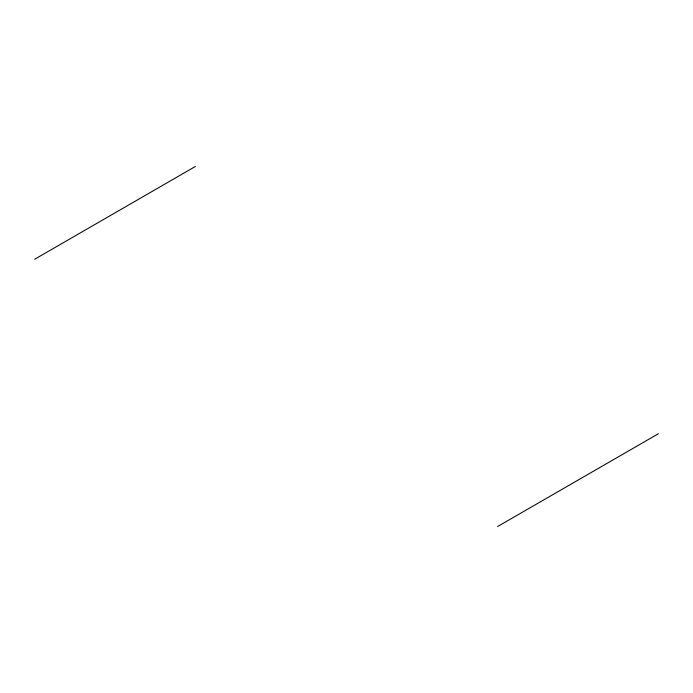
<?xml version="1.0" encoding="UTF-8"?>
<svg xmlns="http://www.w3.org/2000/svg" width="693" height="693" viewBox="0 0 693 693"><rect width="100%" height="100%" fill="white"/><g stroke="black" fill="none" stroke-linecap="round" stroke-linejoin="round"><path stroke-width="1.04" d="M34.65 259.26L195.4 166.459M497.6 526.541L658.35 433.74"/></g></svg>
